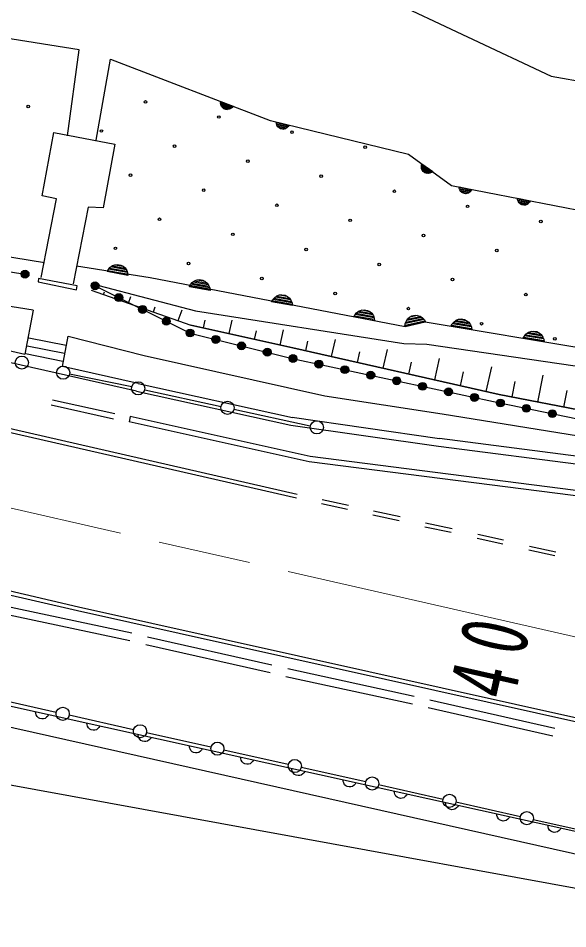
# Model space of a CAD drawing. Units: millimetres, scale not verified. Extents: x 40000 to 680000, y 20000 to 380000.
# Drawn here: x 94084 to 114870, y 296089 to 330546 of the extents above; entities that cross this region are included whole.
import ezdxf

# ---------------------------------------------------------------- set-up
doc = ezdxf.new("R2010")
doc.units = ezdxf.units.MM
doc.header["$LTSCALE"] = 1000
doc.linetypes.add('CHAIN', pattern=[18.5, 12, -1.5, 3.5, -1.5])
doc.layers.add('M-BGD', color=7, linetype='Continuous', lineweight=25)
doc.layers.add('M-BMK', color=2, linetype='CHAIN', lineweight=13)
doc.styles.add('ＭＳ ゴシック', font='')
doc.styles.get('ＭＳ ゴシック').set_extended_font_data('MS Gothic')

msp = doc.modelspace()

# ---------------------------------------------------------------- linework, layer by layer
at = {"layer": 'M-BGD'}
for p, q in [((107014, 331760), (114247, 328350)), ((96385, 329350), (93222, 329855)), ((95943, 326089), (96385, 329350)), ((97035, 325936), (97569, 329002)), ((97569, 329002), (103616, 326672)), ((114247, 328350), (129618, 325622)), ((101741, 327333), (101744, 327393)), ((101744, 327393), (102211, 327214)), ((102188, 327189), (101745, 327360)), ((101752, 327277), (101741, 327333)), ((101745, 327326), (102165, 327164)), ((101777, 327208), (101752, 327277)), ((102136, 327142), (101753, 327290)), ((101762, 327253), (102102, 327122)), ((101818, 327160), (101777, 327208)), ((102063, 327103), (101780, 327212)), ((101866, 327122), (101818, 327160)), ((101824, 327162), (101998, 327095)), ((101938, 327094), (101866, 327122)), ((102000, 327090), (101938, 327094)), ((102062, 327098), (102000, 327090)), ((102127, 327132), (102062, 327098)), ((102172, 327167), (102127, 327132)), ((102211, 327214), (102172, 327167)), ((103620, 326671), (108848, 325404)), ((103849, 326556), (103845, 326617)), ((103845, 326617), (104330, 326499)), ((104311, 326471), (103849, 326583)), ((103867, 326502), (103849, 326556)), ((103854, 326550), (104291, 326444)), ((104266, 326418), (103866, 326515)), ((103901, 326437), (103867, 326502)), ((103881, 326479), (104234, 326394)), ((103948, 326395), (103901, 326437)), ((104198, 326370), (103904, 326442)), ((104000, 326363), (103948, 326395)), ((103953, 326397), (104134, 326353)), ((104076, 326345), (104000, 326363)), ((104137, 326349), (104076, 326345)), ((104198, 326365), (104137, 326349)), ((104258, 326407), (104198, 326365)), ((104297, 326448), (104258, 326407)), ((104330, 326499), (104297, 326448)), ((94989, 323829), (95436, 326222)), ((95436, 326222), (97735, 325779)), ((97735, 325779), (97294, 323367)), ((108848, 325404), (110477, 324221)), ((109332, 324922), (109336, 324979)), ((109336, 324979), (109355, 325036)), ((109669, 324692), (109336, 324934)), ((109338, 324971), (109703, 324707)), ((109731, 324725), (109347, 325004)), ((109355, 325036), (109760, 324742)), ((109339, 324848), (109332, 324922)), ((109336, 324895), (109630, 324682)), ((109366, 324792), (109339, 324848)), ((109588, 324674), (109343, 324852)), ((109403, 324742), (109366, 324792)), ((109372, 324792), (109523, 324682)), ((109465, 324697), (109403, 324742)), ((109524, 324677), (109465, 324697)), ((109586, 324669), (109524, 324677)), ((109658, 324685), (109586, 324669)), ((109710, 324708), (109658, 324685)), ((109760, 324742), (109710, 324708)), ((110477, 324221), (117936, 322755)), ((110763, 324107), (110756, 324167)), ((110756, 324167), (111246, 324070)), ((111228, 324042), (110762, 324134)), ((110783, 324053), (110763, 324107)), ((110768, 324101), (111210, 324014)), ((111185, 323987), (110782, 324066)), ((110820, 323990), (110783, 324053)), ((110798, 324031), (111155, 323961)), ((110869, 323950), (110820, 323990)), ((111119, 323936), (110823, 323994)), ((110923, 323920), (110869, 323950)), ((110874, 323952), (111057, 323916)), ((110999, 323905), (110923, 323920)), ((111060, 323912), (110999, 323905)), ((111120, 323931), (111060, 323912)), ((111178, 323975), (111120, 323931)), ((111216, 324018), (111178, 323975)), ((111246, 324070), (111216, 324018)), ((94957, 320736), (95534, 323714)), ((95534, 323714), (94989, 323829)), ((112974, 323672), (112967, 323732)), ((112967, 323732), (113458, 323636)), ((113439, 323607), (112973, 323699)), ((112994, 323619), (112974, 323672)), ((112979, 323666), (113421, 323579)), ((113397, 323552), (112993, 323632)), ((113031, 323555), (112994, 323619)), ((113009, 323597), (113366, 323526)), ((113080, 323515), (113031, 323555)), ((113330, 323501), (113034, 323560)), ((113427, 323583), (113389, 323541)), ((113458, 323636), (113427, 323583)), ((96735, 323399), (96165, 320491)), ((97294, 323367), (96735, 323399)), ((113134, 323485), (113080, 323515)), ((113085, 323518), (113268, 323482)), ((113210, 323470), (113134, 323485)), ((113271, 323477), (113210, 323470)), ((113331, 323496), (113271, 323477)), ((113389, 323541), (113331, 323496)), ((91904, 321822), (95073, 321300)), ((92468, 321151), (94343, 320860)), ((96285, 321170), (99075, 320728)), ((97554, 321110), (97647, 321182)), ((97647, 321182), (97742, 321213)), ((97647, 321174), (98123, 321086)), ((97742, 321213), (97840, 321226)), ((98040, 321153), (97747, 321206)), ((97840, 321226), (97962, 321204)), ((97962, 321204), (98049, 321157)), ((98049, 321157), (98127, 321094)), ((97447, 320957), (97495, 321041)), ((98233, 320812), (97447, 320957)), ((97475, 321002), (98223, 320865)), ((97495, 321041), (97554, 321110)), ((98212, 320918), (97504, 321048)), ((97543, 321091), (98190, 320973)), ((98163, 321028), (97591, 321133)), ((98127, 321094), (98187, 320993)), ((98187, 320993), (98221, 320908)), ((98221, 320908), (98233, 320812)), ((94852, 320699), (94840, 320565)), ((94840, 320565), (96293, 320271)), ((96310, 320419), (94852, 320699)), ((99075, 320728), (108725, 318886)), ((100557, 320386), (100605, 320470)), ((100605, 320470), (100664, 320539)), ((101322, 320347), (100614, 320477)), ((100653, 320521), (101300, 320402)), ((100664, 320539), (100757, 320611)), ((101273, 320457), (100701, 320562)), ((100757, 320611), (100852, 320643)), ((100757, 320603), (101233, 320516)), ((100852, 320643), (100950, 320655)), ((101150, 320582), (100857, 320636)), ((100950, 320655), (101072, 320633)), ((101072, 320633), (101159, 320586)), ((101159, 320586), (101237, 320523)), ((101237, 320523), (101297, 320422)), ((96293, 320271), (96310, 320419)), ((96844, 320252), (100609, 318936)), ((96991, 320420), (100586, 318632)), ((97135, 320426), (100792, 319471)), ((97315, 320087), (97352, 320192)), ((101343, 320241), (100557, 320386)), ((100585, 320431), (101333, 320294)), ((101297, 320422), (101331, 320337)), ((101331, 320337), (101343, 320241)), ((94647, 319494), (91784, 319961)), ((98256, 319758), (98345, 320013)), ((103667, 319815), (103715, 319899)), ((104453, 319670), (103667, 319815)), ((103695, 319860), (104443, 319723)), ((103715, 319899), (103774, 319968)), ((104432, 319776), (103724, 319906)), ((103762, 319950), (104410, 319831)), ((103774, 319968), (103867, 320040)), ((104383, 319887), (103811, 319992)), ((103867, 320040), (103962, 320072)), ((103867, 320032), (104343, 319945)), ((103962, 320072), (104060, 320084)), ((104260, 320011), (103967, 320065)), ((104060, 320084), (104182, 320062)), ((104182, 320062), (104269, 320015)), ((104269, 320015), (104347, 319952)), ((104347, 319952), (104407, 319852)), ((104407, 319852), (104440, 319766)), ((104440, 319766), (104453, 319670)), ((94647, 319494), (94331, 317837)), ((99197, 319430), (99267, 319630)), ((100139, 319101), (100283, 319514)), ((100792, 319471), (108667, 318235)), ((106884, 319397), (106977, 319469)), ((107493, 319316), (106921, 319421)), ((106977, 319469), (107072, 319501)), ((106977, 319461), (107453, 319374)), ((107072, 319501), (107170, 319513)), ((107370, 319440), (107077, 319494)), ((107170, 319513), (107292, 319491)), ((107292, 319491), (107379, 319444)), ((107379, 319444), (107457, 319381)), ((101092, 318828), (101157, 319114)), ((102058, 318611), (102173, 319121)), ((106777, 319244), (106825, 319329)), ((107563, 319099), (106777, 319244)), ((106805, 319289), (107553, 319152)), ((106825, 319329), (106884, 319397)), ((107542, 319205), (106834, 319335)), ((106872, 319379), (107520, 319260)), ((107457, 319381), (107517, 319281)), ((107517, 319281), (107550, 319195)), ((107550, 319195), (107563, 319099)), ((108721, 318936), (109463, 319098)), ((109433, 319143), (108730, 318990)), ((108748, 319045), (109391, 319185)), ((108752, 319066), (108809, 319169)), ((109345, 319226), (108777, 319102)), ((108809, 319169), (108885, 319234)), ((108813, 319161), (109286, 319264)), ((108885, 319234), (108971, 319284)), ((109183, 319293), (108892, 319230)), ((108971, 319284), (109092, 319310)), ((109092, 319310), (109190, 319301)), ((109190, 319301), (109286, 319273)), ((109286, 319273), (109381, 319203)), ((109381, 319203), (109445, 319137)), ((109445, 319137), (109494, 319054)), ((110557, 319044), (110648, 319118)), ((111167, 318972), (110593, 319068)), ((110648, 319118), (110743, 319151)), ((110649, 319110), (111126, 319030)), ((110743, 319151), (110841, 319165)), ((111042, 319095), (110748, 319144)), ((110841, 319165), (110963, 319144)), ((110963, 319144), (111051, 319099)), ((111051, 319099), (111130, 319038)), ((104473, 318068), (100609, 318936)), ((100609, 318936), (104473, 318068)), ((103990, 318177), (104120, 318753)), ((109494, 319054), (108712, 318883)), ((108712, 318883), (108724, 318980)), ((108724, 318980), (108752, 319066)), ((108725, 318886), (109481, 319051)), ((109481, 319051), (117675, 317684)), ((110452, 318889), (110499, 318975)), ((111241, 318757), (110452, 318889)), ((110480, 318935), (111229, 318810)), ((110499, 318975), (110557, 319044)), ((111218, 318863), (110508, 318981)), ((110546, 319025), (111195, 318917)), ((111130, 319038), (111192, 318938)), ((111192, 318938), (111227, 318853)), ((111227, 318853), (111241, 318757)), ((91506, 318488), (94331, 317837)), ((94491, 318449), (95896, 318171)), ((95762, 317370), (95971, 318511)), ((95971, 318511), (98850, 317779)), ((100586, 318632), (104451, 317673)), ((103024, 318394), (103098, 318720)), ((105936, 317739), (106081, 318382)), ((113183, 318433), (113230, 318519)), ((113972, 318302), (113183, 318433)), ((113211, 318479), (113961, 318354)), ((113230, 318519), (113288, 318588)), ((113949, 318407), (113239, 318526)), ((113277, 318570), (113926, 318462)), ((113288, 318588), (113380, 318662)), ((113899, 318517), (113325, 318613)), ((113380, 318662), (113474, 318695)), ((113380, 318654), (113858, 318574)), ((113474, 318695), (113572, 318709)), ((113773, 318639), (113479, 318688)), ((113572, 318709), (113694, 318689)), ((113694, 318689), (113782, 318644)), ((113782, 318644), (113861, 318582)), ((113861, 318582), (113923, 318482)), ((113923, 318482), (113958, 318398)), ((113958, 318398), (113972, 318302)), ((79435, 318156), (104604, 312393)), ((79468, 318302), (104638, 312540)), ((98560, 316428), (91235, 318086)), ((94418, 318152), (95833, 317875)), ((112276, 316311), (104473, 318068)), ((104473, 318068), (112276, 316311)), ((104961, 317959), (105043, 318324)), ((108667, 318235), (109538, 318213)), ((109538, 318213), (117496, 317046)), ((94356, 317864), (95778, 317571)), ((98850, 317779), (105675, 316261)), ((106912, 317519), (107003, 317925)), ((107887, 317299), (108047, 318009)), ((98626, 316720), (95762, 317370)), ((104451, 317673), (112240, 316003)), ((108862, 317080), (108964, 317533)), ((109837, 316860), (110021, 317674)), ((111788, 316421), (111998, 317352)), ((98378, 316593), (96029, 317082)), ((110813, 316640), (110931, 317164)), ((113741, 316022), (113941, 317035)), ((98624, 316721), (104462, 315441)), ((112764, 316215), (112880, 316803)), ((98560, 316428), (104398, 315148)), ((98867, 316488), (101755, 315855)), ((120093, 314772), (112276, 316311)), ((112276, 316311), (120093, 314772)), ((114719, 315830), (114842, 316457)), ((97734, 315569), (95376, 316096)), ((105675, 316261), (110121, 315570)), ((112240, 316003), (120063, 314393)), ((97691, 315374), (95332, 315901)), ((102244, 315748), (105132, 315115)), ((98318, 315471), (98275, 315275)), ((105127, 313955), (98318, 315471)), ((104440, 315445), (110020, 314647)), ((110121, 315570), (118414, 314237)), ((105092, 313758), (98275, 315275)), ((104398, 315148), (109978, 314350)), ((110016, 314648), (118274, 313586)), ((109978, 314350), (118236, 313288)), ((117977, 312311), (105127, 313955)), ((96363, 308263), (73172, 313629)), ((117952, 312113), (105092, 313758)), ((96330, 308117), (73138, 313483)), ((105554, 312183), (106543, 311967)), ((105586, 312329), (106575, 312113)), ((107522, 311905), (108528, 311691)), ((107491, 311759), (108497, 311544)), ((109461, 311304), (110465, 311092)), ((109492, 311451), (110496, 311239)), ((111438, 310873), (112410, 310656)), ((111471, 311019), (112443, 310802)), ((113423, 310573), (114414, 310355)), ((113391, 310427), (114382, 310209)), ((125024, 297589), (72703, 309178)), ((98380, 307272), (93572, 308295)), ((125854, 301539), (96331, 308117)), ((125887, 301686), (96363, 308263)), ((124821, 296745), (74480, 308034)), ((98311, 306980), (93503, 308003)), ((103681, 306061), (98976, 307130)), ((103612, 305769), (98907, 306838)), ((109063, 304880), (104280, 305921)), ((108994, 304588), (104211, 305629)), ((76579, 304674), (123620, 296089)), ((95522, 304277), (93084, 304825)), ((114377, 303669), (109658, 304743)), ((114308, 303377), (109589, 304451)), ((98448, 303618), (96010, 304167)), ((101374, 302960), (98936, 303509)), ((104300, 302302), (101862, 302851)), ((107226, 301644), (104788, 302192)), ((110152, 300986), (107714, 301534)), ((113078, 300328), (110640, 300876)), ((116005, 299670), (113566, 300218))]:
    msp.add_line(p, q, dxfattribs=at)
for points in [[(95232, 304188), (95200, 304136), (95160, 304095), (95102, 304052), (95041, 304034), (94980, 304030), (94905, 304047), (94851, 304077), (94804, 304118), (94768, 304182), (94749, 304236), (94744, 304296)], [(97170, 303759), (97138, 303707), (97098, 303666), (97039, 303622), (96979, 303605), (96918, 303601), (96842, 303617), (96789, 303647), (96742, 303688), (96706, 303753), (96687, 303807), (96681, 303867)], [(99107, 303330), (99075, 303278), (99036, 303237), (98977, 303193), (98917, 303176), (98856, 303171), (98780, 303188), (98727, 303218), (98680, 303259), (98644, 303323), (98625, 303378), (98619, 303438)], [(101045, 302900), (101013, 302849), (100973, 302807), (100915, 302764), (100855, 302747), (100794, 302742), (100718, 302759), (100665, 302789), (100617, 302830), (100582, 302894), (100563, 302948), (100557, 303009)], [(102983, 302471), (102951, 302419), (102911, 302378), (102853, 302335), (102793, 302317), (102732, 302313), (102656, 302330), (102602, 302360), (102555, 302401), (102519, 302465), (102501, 302519), (102495, 302579)], [(104921, 302042), (104889, 301990), (104849, 301949), (104791, 301906), (104731, 301888), (104669, 301884), (104594, 301901), (104540, 301930), (104493, 301972), (104457, 302036), (104439, 302090), (104433, 302150)], [(106859, 301613), (106827, 301561), (106787, 301520), (106729, 301476), (106668, 301459), (106607, 301455), (106532, 301471), (106478, 301501), (106431, 301542), (106395, 301607), (106376, 301661), (106371, 301721)], [(108797, 301183), (108765, 301132), (108725, 301091), (108666, 301047), (108606, 301030), (108545, 301025), (108469, 301042), (108416, 301072), (108369, 301113), (108333, 301177), (108314, 301231), (108308, 301292)], [(110734, 300754), (110702, 300702), (110663, 300661), (110604, 300618), (110544, 300600), (110483, 300596), (110407, 300613), (110354, 300643), (110307, 300684), (110271, 300748), (110252, 300802), (110246, 300862)], [(112672, 300325), (112640, 300273), (112600, 300232), (112542, 300189), (112482, 300171), (112421, 300167), (112345, 300184), (112292, 300213), (112244, 300255), (112209, 300319), (112190, 300373), (112184, 300433)], [(114610, 299896), (114578, 299844), (114538, 299803), (114480, 299759), (114420, 299742), (114359, 299738), (114283, 299754), (114229, 299784), (114182, 299825), (114146, 299890), (114128, 299944), (114122, 300004)]]:
    msp.add_lwpolyline(points, dxfattribs=at)
for centre, radius in [((98899, 327377), 49.8), ((94466, 327204), 49.8), ((101670, 326807), 49.8), ((97229, 326277), 49.8), ((104440, 326237), 49.8), ((99999, 325707), 49.8), ((107210, 325667), 49.8), ((102770, 325137), 49.8), ((98329, 324607), 49.8), ((105540, 324567), 49.8), ((101099, 324037), 49.8), ((108310, 323997), 49.8), ((103870, 323467), 49.8), ((111081, 323427), 49.8), ((99429, 322937), 49.8), ((106640, 322897), 49.8), ((113851, 322856), 49.8), ((102200, 322367), 49.8), ((109411, 322326), 49.8), ((97759, 321837), 49.8), ((104970, 321796), 49.8), ((112181, 321756), 49.8), ((100529, 321266), 49.8), ((107740, 321226), 49.8), ((94343, 320860), 149), ((94343, 320860), 132), ((94343, 320860), 115), ((94343, 320860), 96.7), ((94343, 320860), 79.5), ((94343, 320860), 58.5), ((94343, 320860), 40.5), ((94343, 320860), 23.2), ((94343, 320860), 4.5), ((96991, 320420), 149), ((96991, 320420), 132), ((96991, 320420), 115), ((96991, 320420), 96.7), ((96991, 320420), 79.5), ((96991, 320420), 58.5), ((96991, 320420), 40.5), ((103300, 320696), 49.8), ((110511, 320656), 49.8), ((96991, 320420), 23.2), ((96991, 320420), 4.5), ((97889, 319973), 149), ((97889, 319973), 132), ((106070, 320126), 49.8), ((113281, 320086), 49.8), ((97889, 319973), 115), ((97889, 319973), 96.7), ((97889, 319973), 79.5), ((97889, 319973), 58.5), ((97889, 319973), 40.5), ((97889, 319973), 23.2), ((97889, 319973), 4.5), ((98787, 319526), 149), ((98787, 319526), 132), ((98787, 319526), 115), ((98787, 319526), 96.7), ((98787, 319526), 79.5), ((98787, 319526), 58.5), ((98787, 319526), 40.5), ((98787, 319526), 23.2), ((98787, 319526), 4.5), ((108840, 319556), 49.8), ((99685, 319080), 149), ((99685, 319080), 132), ((99685, 319080), 115), ((99685, 319080), 96.7), ((99685, 319080), 79.5), ((99685, 319080), 58.5), ((99685, 319080), 40.5), ((99685, 319080), 23.2), ((99685, 319080), 4.5), ((100583, 318633), 149), ((100583, 318633), 132), ((100583, 318633), 115), ((100583, 318633), 96.7), ((111611, 318986), 49.8), ((100583, 318633), 79.5), ((100583, 318633), 58.5), ((100583, 318633), 40.5), ((100583, 318633), 23.2), ((100583, 318633), 4.5), ((101556, 318391), 149), ((101556, 318391), 132), ((101556, 318391), 115), ((101556, 318391), 96.7), ((101556, 318391), 79.5), ((101556, 318391), 58.5), ((101556, 318391), 40.5), ((101556, 318391), 23.2), ((101556, 318391), 4.5), ((114381, 318416), 49.8), ((102530, 318150), 149), ((102530, 318150), 132), ((102530, 318150), 115), ((102530, 318150), 96.7), ((102530, 318150), 79.5), ((102530, 318150), 58.5), ((102530, 318150), 40.5), ((102530, 318150), 23.2), ((102530, 318150), 4.5), ((103503, 317908), 149), ((103503, 317908), 132), ((94219, 317514), 249), ((103503, 317908), 115), ((103503, 317908), 96.7), ((103503, 317908), 79.5), ((103503, 317908), 58.5), ((103503, 317908), 40.5), ((103503, 317908), 23.2), ((103503, 317908), 4.5), ((104476, 317668), 149), ((104476, 317668), 132), ((104476, 317668), 115), ((104476, 317668), 96.7), ((104476, 317668), 79.5), ((104476, 317668), 58.5), ((104476, 317668), 40.5), ((104476, 317668), 23.2), ((95785, 317133), 249), ((104476, 317668), 4.5), ((105457, 317457), 149), ((105457, 317457), 132), ((105457, 317457), 115), ((105457, 317457), 96.7), ((105457, 317457), 79.5), ((105457, 317457), 58.5), ((105457, 317457), 40.5), ((105457, 317457), 23.2), ((105457, 317457), 4.5), ((106438, 317247), 149), ((106438, 317247), 132), ((106438, 317247), 115), ((106438, 317247), 96.7), ((106438, 317247), 79.5), ((106438, 317247), 58.5), ((106438, 317247), 40.5), ((106438, 317247), 23.2), ((106438, 317247), 4.5), ((107418, 317037), 149), ((107418, 317037), 132), ((107418, 317037), 115), ((107418, 317037), 96.7), ((107418, 317037), 79.5), ((107418, 317037), 58.5), ((107418, 317037), 40.5), ((107418, 317037), 23.2), ((107418, 317037), 4.5), ((98622, 316542), 249), ((98622, 316542), 249), ((108399, 316827), 149), ((108399, 316827), 132), ((108399, 316827), 115), ((108399, 316827), 96.7), ((108399, 316827), 79.5), ((108399, 316827), 58.5), ((108399, 316827), 40.5), ((108399, 316827), 23.2), ((108399, 316827), 4.5), ((109379, 316616), 149), ((109379, 316616), 132), ((109379, 316616), 115), ((109379, 316616), 96.7), ((109379, 316616), 79.5), ((109379, 316616), 58.5), ((109379, 316616), 40.5), ((109379, 316616), 23.2), ((109379, 316616), 4.5), ((110360, 316406), 149), ((110360, 316406), 132), ((110360, 316406), 115), ((110360, 316406), 96.7), ((110360, 316406), 79.5), ((110360, 316406), 58.5), ((110360, 316406), 40.5), ((110360, 316406), 23.2), ((110360, 316406), 4.5), ((111340, 316196), 149), ((111340, 316196), 132), ((111340, 316196), 115), ((102000, 315802), 249), ((111340, 316196), 96.7), ((111340, 316196), 79.5), ((111340, 316196), 58.5), ((111340, 316196), 40.5), ((111340, 316196), 23.2), ((111340, 316196), 4.5), ((112321, 315986), 149), ((112321, 315986), 132), ((112321, 315986), 115), ((112321, 315986), 96.7), ((112321, 315986), 79.5), ((112321, 315986), 58.5), ((112321, 315986), 40.5), ((112321, 315986), 23.2), ((112321, 315986), 4.5), ((113303, 315784), 149), ((113303, 315784), 132), ((113303, 315784), 115), ((113303, 315784), 96.7), ((113303, 315784), 79.5), ((113303, 315784), 58.5), ((113303, 315784), 40.5), ((113303, 315784), 23.2), ((113303, 315784), 4.5), ((114286, 315582), 149), ((114286, 315582), 132), ((114286, 315582), 115), ((114286, 315582), 96.7), ((114286, 315582), 79.5), ((114286, 315582), 58.5), ((114286, 315582), 40.5), ((105377, 315062), 249), ((114286, 315582), 23.2), ((114286, 315582), 4.5), ((95766, 304222), 249), ((98692, 303564), 249), ((101618, 302905), 249), ((104544, 302247), 249), ((107470, 301589), 249), ((110396, 300931), 249), ((113322, 300273), 249)]:
    msp.add_circle(centre, radius, dxfattribs=at)
at = {"layer": 'M-BMK'}
msp.add_line((86258, 313723), (128460, 304106), dxfattribs=at)

# ---------------------------------------------------------------- texts
at = {"layer": 'M-BGD', "insert": (112867, 304656), "char_height": 2566, "attachment_point": 7, "rotation": 77.3, "style": 'ＭＳ ゴシック'}
msp.add_mtext('\\T1.5;\\W0.65;40', dxfattribs=at)

doc.saveas('drawing.dxf')
